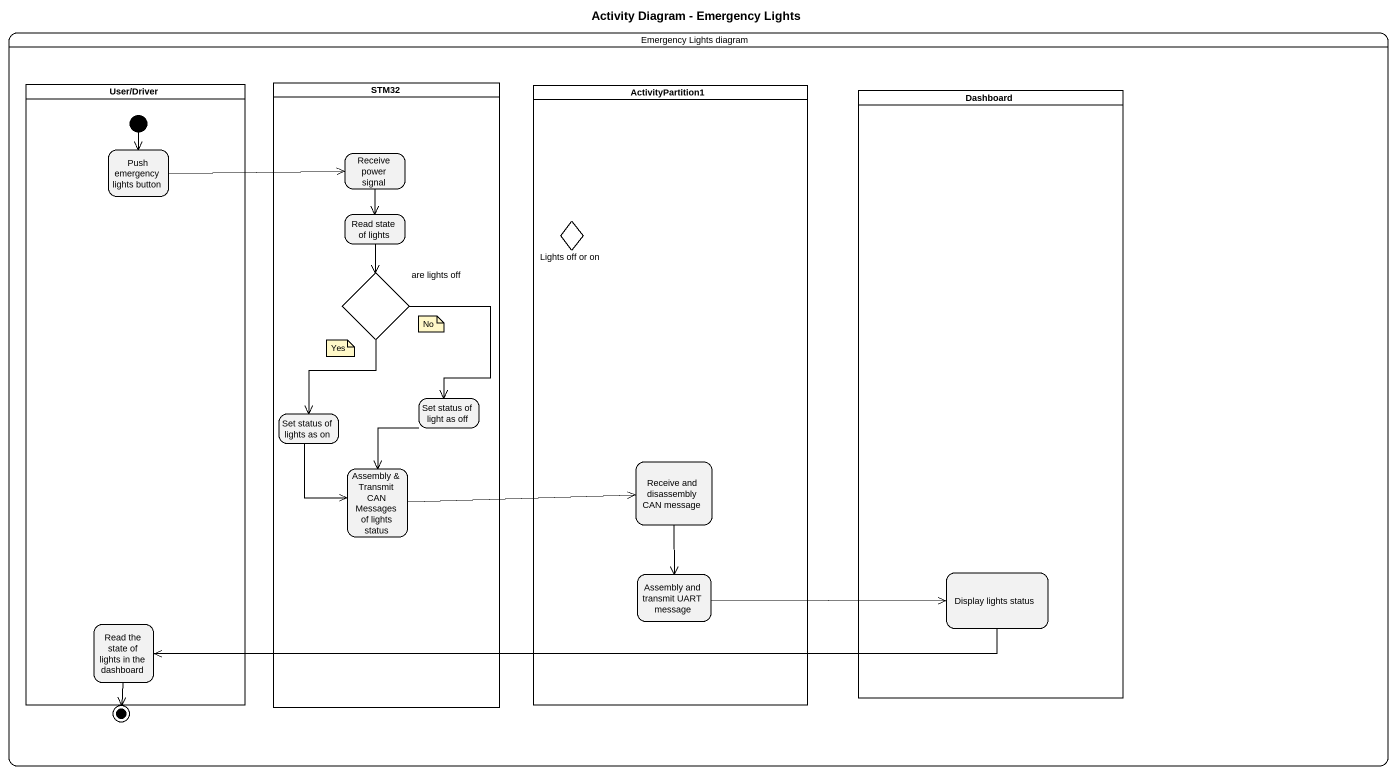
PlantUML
@startuml
title Activity Diagram - Emergency Lights
hide empty description
state "Emergency Lights diagram" as Emergency_Lights_diagram {
  state "User/Driver" as User_Driver <<partition>> {
    state "Push emergency lights button" as Push_emergency_lights_button
    state "Read the state of lights in the dashboard" as Read_the_state_of_lights_in
    [*] --> Push_emergency_lights_button
  }
  state STM32 <<partition>> {
    state "Receive power signal" as Receive_power_signal
    state "Read state of lights" as Read_state_of_lights
    state "are lights off" as are_lights_off <<choice>>
    state "Set status of light as off" as Set_status_of_light_as_off
    state "Set status of lights as on" as Set_status_of_lights_as_on
    state "Assembly & Transmit CAN Messages of lights status" as Assembly_Transmit_CAN
  }
  state ActivityPartition1 <<partition>> {
    state "Lights off or on" as Lights_off_or_on <<choice>>
    state "Receive and disassembly CAN message" as Receive_and_disassembly_CAN
    state "Assembly and transmit UART message" as Assembly_and_transmit_UART
  }
  state Dashboard <<partition>> {
    state "Display lights status" as Display_lights_status
  }
  state final1 <<end>>
}
Push_emergency_lights_button -right-> Receive_power_signal
Receive_power_signal --> Read_state_of_lights
Read_state_of_lights --> are_lights_off
are_lights_off --> Set_status_of_light_as_off
are_lights_off --> Set_status_of_lights_as_on
Set_status_of_light_as_off --> Assembly_Transmit_CAN
Set_status_of_lights_as_on --> Assembly_Transmit_CAN
Assembly_Transmit_CAN -right-> Receive_and_disassembly_CAN
Receive_and_disassembly_CAN --> Assembly_and_transmit_UART
Assembly_and_transmit_UART -right-> Display_lights_status
Display_lights_status -left-> Read_the_state_of_lights_in
Read_the_state_of_lights_in --> final1
note as N1
  No
end note
note as N2
  Yes
end note
@enduml
